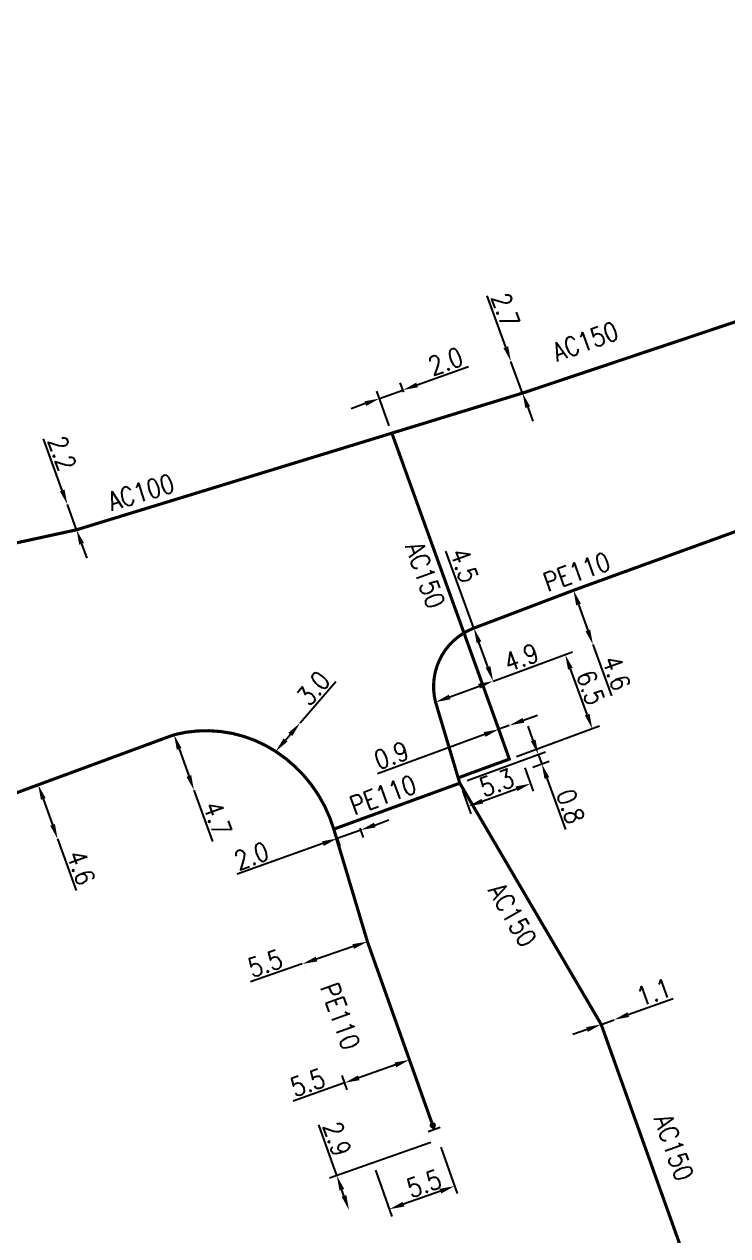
# Model space of a CAD drawing. Header units: millimetres. Extents: x 108995 to 110001, y 128245 to 129001.
# Drawn here: x 109450 to 109506.3, y 128903.3 to 129000.1 of the extents above; entities that cross this region are included whole.
import ezdxf
from ezdxf.enums import TextEntityAlignment as Align

# ---------------------------------------------------------------- set-up
doc = ezdxf.new("R2010")
doc.units = ezdxf.units.MM
doc.header["$PDMODE"] = 34
doc.linetypes.add('L_100_AP', pattern=[14, 10, -1.5, 1, -1.5])
doc.linetypes.add('L_100_PE', pattern=[14, 10, -1.5, 1, -1.5])
doc.layers.get('0').update_dxf_attribs({"linetype": 'CONTINUOUS'})
doc.layers.get('Defpoints').update_dxf_attribs({"linetype": 'CONTINUOUS'})
for name, color, linetype in [('L_140', 3, 'CONTINUOUS'), ('L_300', 7, 'CONTINUOUS'), ('L_340', 7, 'CONTINUOUS')]:
    doc.layers.add(name, color=color, linetype=linetype)
doc.styles.add('G_ROMANS', font='ROMANS.SHX', dxfattribs={"width": 0.75})
doc.styles.get("Standard").update_dxf_attribs({"font": 'romans.shx', "width": 0.85})
doc.dimstyles.get("Standard").update_dxf_attribs({"dimtxt": 1.5, "dimasz": 1.2, "dimexe": 0.625, "dimexo": 0.625, "dimgap": 0.25, "dimtad": 1, "dimdec": 1, "dimzin": 0, "dimdsep": 46, "dimtxsty": 'Standard', "dimcen": -0.5, "dimadec": 0, "dimazin": 0, "dimtfac": 1, "dimtdec": 1, "dimtmove": 0, "dimatfit": 3, "dimfxl": 1, "dimtolj": 1, "dimtzin": 0, "dimarcsym": 0})

# ---------------------------------------------------------------- blocks, each defined once
blk = doc.blocks.new('*D156')
at = {"layer": 'Defpoints', "color": 0, "linetype": 'Continuous', "transparency": 16777216}
for p in [(109496.132, 128920.211), (109497.167, 128920.584), (109497.167, 128920.584)]:
    blk.add_point(p, dxfattribs=at)
at = {"layer": 'L_140', "color": 0, "linetype": 'Continuous', "lineweight": -2, "transparency": 16777216}
for p, q in [((109498.296, 128920.99), (109501.895, 128922.287)), ((109496.132, 128920.211), (109497.167, 128920.584)), ((109495.003, 128919.804), (109493.874, 128919.397))]:
    blk.add_line(p, q, dxfattribs=at)
at = {"layer": 'L_140', "color": 0, "linetype": 'Continuous', "transparency": 16777216}
for points in [[(109498.228, 128921.179), (109498.364, 128920.802), (109497.167, 128920.584)], [(109494.936, 128919.992), (109495.071, 128919.616), (109496.132, 128920.211)]]:
    blk.add_solid(points, dxfattribs=at)
at = {"layer": 'L_140', "color": 0, "linetype": 'Continuous', "transparency": 16777216, "insert": (109500.321, 128922.783), "char_height": 1.5, "attachment_point": 5, "rotation": 19.81515}
blk.add_mtext('\\A1;1.1', dxfattribs=at)
blk = doc.blocks.new('*D201')
at = {"layer": 'Defpoints', "color": 0, "linetype": 'Continuous', "ltscale": 0.5, "transparency": 16777216}
for p in [(109453.462, 128961.75), (109453.462, 128961.75), (109454.195, 128959.729)]:
    blk.add_point(p, dxfattribs=at)
at = {"layer": 'L_140', "color": 0, "linetype": 'Continuous', "lineweight": -2, "ltscale": 0.5, "transparency": 16777216}
for p, q in [((109453.053, 128962.878), (109451.563, 128966.988)), ((109454.195, 128959.729), (109453.462, 128961.75)), ((109454.604, 128958.601), (109455.013, 128957.473))]:
    blk.add_line(p, q, dxfattribs=at)
at = {"layer": 'L_140', "color": 0, "linetype": 'Continuous', "ltscale": 0.5, "transparency": 16777216}
for points in [[(109453.241, 128962.946), (109452.865, 128962.81), (109453.462, 128961.75)], [(109454.792, 128958.669), (109454.416, 128958.532), (109454.195, 128959.729)]]:
    blk.add_solid(points, dxfattribs=at)
at = {"layer": 'L_140', "color": 0, "linetype": 'Continuous', "ltscale": 0.5, "transparency": 16777216, "insert": (109453.043, 128965.838), "char_height": 1.5, "attachment_point": 5, "rotation": 289.92999}
blk.add_mtext('\\A1;2.2', dxfattribs=at)
blk = doc.blocks.new('*D202')
at = {"layer": 'Defpoints', "color": 0, "linetype": 'Continuous', "ltscale": 0.5, "transparency": 16777216}
for p in [(109480.288, 128970.895), (109480.562, 128970.133), (109479.402, 128967.453)]:
    blk.add_point(p, dxfattribs=at)
at = {"layer": 'L_140', "color": 0, "linetype": 'Continuous', "lineweight": -2, "ltscale": 0.5, "transparency": 16777216}
for p, q in [((109481.416, 128971.302), (109485.529, 128972.784)), ((109480.35, 128970.721), (109480.076, 128971.483)), ((109479.19, 128968.041), (109478.194, 128970.804)), ((109478.406, 128970.216), (109480.288, 128970.895)), ((109477.277, 128969.809), (109476.148, 128969.402))]:
    blk.add_line(p, q, dxfattribs=at)
at = {"layer": 'L_140', "color": 0, "linetype": 'Continuous', "ltscale": 0.5, "transparency": 16777216}
for points in [[(109481.349, 128971.49), (109481.484, 128971.114), (109480.288, 128970.895)], [(109477.209, 128969.998), (109477.345, 128969.621), (109478.406, 128970.216)]]:
    blk.add_solid(points, dxfattribs=at)
at = {"layer": 'L_140', "color": 0, "linetype": 'Continuous', "ltscale": 0.5, "transparency": 16777216, "insert": (109483.698, 128973.187), "char_height": 1.5, "attachment_point": 5, "rotation": 19.82517}
blk.add_mtext('\\A1;2.0', dxfattribs=at)
blk = doc.blocks.new('*D205')
at = {"layer": 'Defpoints', "color": 0, "linetype": 'Continuous', "ltscale": 0.5, "transparency": 16777216}
for p in [(109487.944, 128943.788), (109488.789, 128944.098), (109488.789, 128944.098)]:
    blk.add_point(p, dxfattribs=at)
at = {"layer": 'L_140', "color": 0, "linetype": 'Continuous', "lineweight": -2, "ltscale": 0.5, "transparency": 16777216}
for p, q in [((109489.916, 128944.51), (109491.042, 128944.923)), ((109486.817, 128943.375), (109478.243, 128940.236)), ((109488.789, 128944.098), (109487.944, 128943.788))]:
    blk.add_line(p, q, dxfattribs=at)
at = {"layer": 'L_140', "color": 0, "linetype": 'Continuous', "ltscale": 0.5, "transparency": 16777216}
for points in [[(109489.847, 128944.698), (109489.984, 128944.322), (109488.789, 128944.098)], [(109486.748, 128943.563), (109486.886, 128943.188), (109487.944, 128943.788)]]:
    blk.add_solid(points, dxfattribs=at)
at = {"layer": 'L_140', "color": 0, "linetype": 'Continuous', "ltscale": 0.5, "transparency": 16777216, "insert": (109479.36, 128941.71), "char_height": 1.5, "attachment_point": 5, "rotation": 20.11078}
blk.add_mtext('\\A1;0.9', dxfattribs=at)
blk = doc.blocks.new('*D206')
at = {"layer": 'Defpoints', "color": 0, "linetype": 'Continuous', "ltscale": 0.5, "transparency": 16777216}
for p in [(109488.92, 128973.189), (109488.92, 128973.189), (109489.847, 128970.654)]:
    blk.add_point(p, dxfattribs=at)
at = {"layer": 'L_140', "color": 0, "linetype": 'Continuous', "lineweight": -2, "ltscale": 0.5, "transparency": 16777216}
for p, q in [((109488.508, 128974.317), (109487.008, 128978.423)), ((109489.847, 128970.654), (109488.92, 128973.189)), ((109490.259, 128969.526), (109490.671, 128968.399))]:
    blk.add_line(p, q, dxfattribs=at)
at = {"layer": 'L_140', "color": 0, "linetype": 'Continuous', "ltscale": 0.5, "transparency": 16777216}
for points in [[(109488.696, 128974.385), (109488.32, 128974.248), (109488.92, 128973.189)], [(109490.447, 128969.595), (109490.071, 128969.458), (109489.847, 128970.654)]]:
    blk.add_solid(points, dxfattribs=at)
at = {"layer": 'L_140', "color": 0, "linetype": 'Continuous', "ltscale": 0.5, "transparency": 16777216, "insert": (109488.491, 128977.276), "char_height": 1.5, "attachment_point": 5, "rotation": 290.07265}
blk.add_mtext('\\A1;2.7', dxfattribs=at)
blk = doc.blocks.new('*D209')
at = {"layer": 'Defpoints', "color": 0, "linetype": 'Continuous'}
for p in [(109493.257, 128949.755), (109487.495, 128947.645), (109488.786, 128941.408)]:
    blk.add_point(p, dxfattribs=at)
at = {"layer": 'L_140', "color": 0, "linetype": 'Continuous', "lineweight": -2}
for p, q in [((109488.082, 128947.86), (109493.844, 128949.97)), ((109495.011, 128944.966), (109493.67, 128948.628)), ((109489.372, 128941.623), (109496.01, 128944.054))]:
    blk.add_line(p, q, dxfattribs=at)
at = {"layer": 'L_140', "color": 0, "linetype": 'Continuous'}
for points in [[(109493.858, 128948.697), (109493.482, 128948.559), (109493.257, 128949.755)], [(109495.199, 128945.035), (109494.823, 128944.897), (109495.423, 128943.839)]]:
    blk.add_solid(points, dxfattribs=at)
at = {"layer": 'L_140', "color": 0, "linetype": 'Continuous', "insert": (109495.291, 128947.109), "char_height": 1.5, "attachment_point": 5, "rotation": 290.11078}
blk.add_mtext('\\A1;6.5', dxfattribs=at)
blk = doc.blocks.new('*D320')
at = {"layer": 'Defpoints', "color": 0, "linetype": 'Continuous', "transparency": 16777216}
for p in [(109451.133, 128939.355), (109452.686, 128935.025), (109452.686, 128935.025)]:
    blk.add_point(p, dxfattribs=at)
at = {"layer": 'L_140', "color": 0, "linetype": 'Continuous', "lineweight": -2, "transparency": 16777216}
for p, q in [((109451.538, 128938.225), (109452.281, 128936.154)), ((109452.686, 128935.025), (109454.161, 128930.91))]:
    blk.add_line(p, q, dxfattribs=at)
at = {"layer": 'L_140', "color": 0, "linetype": 'Continuous', "transparency": 16777216}
for points in [[(109451.727, 128938.293), (109451.35, 128938.158), (109451.133, 128939.355)], [(109452.469, 128936.222), (109452.093, 128936.087), (109452.686, 128935.025)]]:
    blk.add_solid(points, dxfattribs=at)
at = {"layer": 'L_140', "color": 0, "linetype": 'Continuous', "transparency": 16777216, "insert": (109454.568, 128932.74), "char_height": 1.5, "attachment_point": 5, "rotation": 289.72582}
blk.add_mtext('\\A1;4.6', dxfattribs=at)
blk = doc.blocks.new('*D321')
at = {"layer": 'Defpoints', "color": 0, "linetype": 'Continuous', "transparency": 16777216}
for p in [(109461.994, 128943.355), (109463.58, 128938.931), (109463.58, 128938.931)]:
    blk.add_point(p, dxfattribs=at)
at = {"layer": 'L_140', "color": 0, "linetype": 'Continuous', "lineweight": -2, "transparency": 16777216}
for p, q in [((109462.399, 128942.226), (109463.175, 128940.061)), ((109463.58, 128938.931), (109465.056, 128934.816))]:
    blk.add_line(p, q, dxfattribs=at)
at = {"layer": 'L_140', "color": 0, "linetype": 'Continuous', "transparency": 16777216}
for points in [[(109462.587, 128942.293), (109462.211, 128942.158), (109461.994, 128943.355)], [(109463.364, 128940.128), (109462.987, 128939.993), (109463.58, 128938.931)]]:
    blk.add_solid(points, dxfattribs=at)
at = {"layer": 'L_140', "color": 0, "linetype": 'Continuous', "transparency": 16777216, "insert": (109465.462, 128936.646), "char_height": 1.5, "attachment_point": 5, "rotation": 289.72582}
blk.add_mtext('\\A1;4.7', dxfattribs=at)
blk = doc.blocks.new('*D350')
at = {"layer": 'Defpoints', "color": 0, "linetype": 'Continuous', "transparency": 16777216}
for p in [(109477.447, 128926.822), (109472.243, 128925.041), (109472.243, 128925.041)]:
    blk.add_point(p, dxfattribs=at)
at = {"layer": 'L_140', "color": 0, "linetype": 'Continuous', "lineweight": -2, "transparency": 16777216}
for p, q in [((109476.312, 128926.434), (109473.378, 128925.43)), ((109477.649, 128926.231), (109477.649, 128926.231)), ((109472.243, 128925.041), (109468.097, 128923.623)), ((109472.445, 128924.45), (109472.445, 128924.45))]:
    blk.add_line(p, q, dxfattribs=at)
at = {"layer": 'L_140', "color": 0, "linetype": 'Continuous', "transparency": 16777216}
for points in [[(109476.247, 128926.623), (109476.376, 128926.245), (109477.447, 128926.822)], [(109473.313, 128925.619), (109473.443, 128925.241), (109472.243, 128925.041)]]:
    blk.add_solid(points, dxfattribs=at)
at = {"layer": 'L_140', "color": 0, "linetype": 'Continuous', "transparency": 16777216, "insert": (109469.274, 128925.082), "char_height": 1.5, "attachment_point": 5, "rotation": 18.89146}
blk.add_mtext('\\A1;5.5', dxfattribs=at)
blk = doc.blocks.new('*D351')
at = {"layer": 'Defpoints', "color": 0, "linetype": 'Continuous', "transparency": 16777216}
for p in [(109475.625, 128915.543), (109481.217, 128916.227), (109476.032, 128914.393)]:
    blk.add_point(p, dxfattribs=at)
at = {"layer": 'L_140', "color": 0, "linetype": 'Continuous', "lineweight": -2, "transparency": 16777216}
for p, q in [((109481.008, 128916.816), (109480.601, 128917.967)), ((109479.679, 128916.977), (109476.756, 128915.943)), ((109475.625, 128915.543), (109471.504, 128914.084)), ((109475.824, 128914.982), (109475.417, 128916.132))]:
    blk.add_line(p, q, dxfattribs=at)
at = {"layer": 'L_140', "color": 0, "linetype": 'Continuous', "transparency": 16777216}
for points in [[(109479.612, 128917.166), (109479.745, 128916.788), (109480.81, 128917.377)], [(109476.69, 128916.131), (109476.823, 128915.754), (109475.625, 128915.543)]]:
    blk.add_solid(points, dxfattribs=at)
at = {"layer": 'L_140', "color": 0, "linetype": 'Continuous', "transparency": 16777216, "insert": (109472.665, 128915.556), "char_height": 1.5, "attachment_point": 5, "rotation": 19.48679}
blk.add_mtext('\\A1;5.5', dxfattribs=at)
blk = doc.blocks.new('*D352')
at = {"layer": 'Defpoints', "color": 0, "linetype": 'Continuous', "transparency": 16777216}
for p in [(109483.1, 128910.995), (109484.073, 128908.247), (109475.974, 128905.381)]:
    blk.add_point(p, dxfattribs=at)
at = {"layer": 'L_340', "color": 0, "linetype": 'Continuous', "lineweight": -2, "transparency": 16777216}
for p, q in [((109475.002, 128908.129), (109473.564, 128912.193)), ((109482.511, 128910.787), (109474.412, 128907.921)), ((109475.574, 128906.512), (109475.402, 128906.998))]:
    blk.add_line(p, q, dxfattribs=at)
at = {"layer": 'L_340', "color": 0, "linetype": 'Continuous', "transparency": 16777216}
for points in [[(109475.59, 128907.065), (109475.213, 128906.931), (109475.002, 128908.129)], [(109475.762, 128906.579), (109475.385, 128906.446), (109475.974, 128905.381)]]:
    blk.add_solid(points, dxfattribs=at)
at = {"layer": 'L_340', "color": 0, "linetype": 'Continuous', "transparency": 16777216, "insert": (109475.025, 128911.06), "char_height": 1.5, "attachment_point": 5, "rotation": 289.48625}
blk.add_mtext('\\A1;2.9', dxfattribs=at)
blk = doc.blocks.new('*D353')
at = {"layer": 'Defpoints', "color": 0, "linetype": 'Continuous', "transparency": 16777216}
for p in [(109483.1, 128910.995), (109477.887, 128909.15), (109479.198, 128905.444)]:
    blk.add_point(p, dxfattribs=at)
at = {"layer": 'L_340', "color": 0, "linetype": 'Continuous', "lineweight": -2, "transparency": 16777216}
for p, q in [((109483.309, 128910.406), (109484.62, 128906.699)), ((109478.095, 128908.561), (109479.407, 128904.855)), ((109483.28, 128906.888), (109480.33, 128905.844))]:
    blk.add_line(p, q, dxfattribs=at)
at = {"layer": 'L_340', "color": 0, "linetype": 'Continuous', "transparency": 16777216}
for points in [[(109483.214, 128907.077), (109483.347, 128906.7), (109484.412, 128907.289)], [(109480.263, 128906.033), (109480.396, 128905.656), (109479.198, 128905.444)]]:
    blk.add_solid(points, dxfattribs=at)
at = {"layer": 'L_340', "color": 0, "linetype": 'Continuous', "transparency": 16777216, "insert": (109481.967, 128907.484), "char_height": 1.5, "attachment_point": 5, "rotation": 19.48631}
blk.add_mtext('\\A1;5.5', dxfattribs=at)
blk = doc.blocks.new('*D354')
at = {"layer": 'Defpoints', "color": 0, "linetype": 'Continuous', "transparency": 16777216}
for p in [(109472.072, 128944.298), (109472.072, 128944.298), (109470.117, 128942.023)]:
    blk.add_point(p, dxfattribs=at)
at = {"layer": 'L_140', "color": 0, "linetype": 'Continuous', "lineweight": -2, "transparency": 16777216}
for p, q in [((109472.072, 128944.298), (109474.922, 128947.614)), ((109470.899, 128942.933), (109471.29, 128943.388))]:
    blk.add_line(p, q, dxfattribs=at)
at = {"layer": 'L_140', "color": 0, "linetype": 'Continuous', "transparency": 16777216}
for points in [[(109471.138, 128943.519), (109471.442, 128943.258), (109472.072, 128944.298)], [(109470.747, 128943.064), (109471.051, 128942.803), (109470.117, 128942.023)]]:
    blk.add_solid(points, dxfattribs=at)
at = {"layer": 'L_140', "color": 0, "linetype": 'Continuous', "transparency": 16777216, "insert": (109473.13, 128947.063), "char_height": 1.5, "attachment_point": 5, "rotation": 49.32088}
blk.add_mtext('\\A1;3.0', dxfattribs=at)
blk = doc.blocks.new('*D355')
at = {"layer": 'Defpoints', "color": 0, "linetype": 'Continuous', "transparency": 16777216}
for p in [(109487.495, 128947.645), (109487.495, 128947.645), (109482.894, 128945.96)]:
    blk.add_point(p, dxfattribs=at)
at = {"layer": 'L_140', "color": 0, "linetype": 'Continuous', "lineweight": -2, "transparency": 16777216}
for p, q in [((109487.495, 128947.645), (109491.543, 128949.127)), ((109484.021, 128946.373), (109486.368, 128947.232))]:
    blk.add_line(p, q, dxfattribs=at)
at = {"layer": 'L_140', "color": 0, "linetype": 'Continuous', "transparency": 16777216}
for points in [[(109486.3, 128947.42), (109486.437, 128947.045), (109487.495, 128947.645)], [(109483.952, 128946.561), (109484.09, 128946.185), (109482.894, 128945.96)]]:
    blk.add_solid(points, dxfattribs=at)
at = {"layer": 'L_140', "color": 0, "linetype": 'Continuous', "transparency": 16777216, "insert": (109489.739, 128949.531), "char_height": 1.5, "attachment_point": 5, "rotation": 20.11078}
blk.add_mtext('\\A1;4.9', dxfattribs=at)
blk = doc.blocks.new('*D356')
at = {"layer": 'Defpoints', "color": 0, "linetype": 'Continuous', "transparency": 16777216}
for p in [(109485.954, 128951.873), (109487.495, 128947.645), (109487.495, 128947.645)]:
    blk.add_point(p, dxfattribs=at)
at = {"layer": 'L_140', "color": 0, "linetype": 'Continuous', "lineweight": -2, "transparency": 16777216}
for p, q in [((109485.954, 128951.873), (109483.71, 128958.027)), ((109487.084, 128948.772), (109486.365, 128950.745))]:
    blk.add_line(p, q, dxfattribs=at)
at = {"layer": 'L_140', "color": 0, "linetype": 'Continuous', "transparency": 16777216}
for points in [[(109486.553, 128950.814), (109486.177, 128950.677), (109485.954, 128951.873)], [(109487.272, 128948.841), (109486.896, 128948.704), (109487.495, 128947.645)]]:
    blk.add_solid(points, dxfattribs=at)
at = {"layer": 'L_140', "color": 0, "linetype": 'Continuous', "transparency": 16777216, "insert": (109485.193, 128956.879), "char_height": 1.5, "attachment_point": 5, "rotation": 290.03159}
blk.add_mtext('\\A1;4.5', dxfattribs=at)
blk = doc.blocks.new('*D357')
at = {"layer": 'Defpoints', "color": 0, "linetype": 'Continuous', "transparency": 16777216}
for p in [(109489.808, 128941.302), (109484.829, 128939.486), (109490.484, 128939.447)]:
    blk.add_point(p, dxfattribs=at)
at = {"layer": 'L_140', "color": 0, "linetype": 'Continuous', "lineweight": -2, "transparency": 16777216}
for p, q in [((109490.022, 128940.714), (109490.698, 128938.86)), ((109485.043, 128938.899), (109485.719, 128937.045)), ((109486.632, 128938.043), (109489.357, 128939.036))]:
    blk.add_line(p, q, dxfattribs=at)
at = {"layer": 'L_140', "color": 0, "linetype": 'Continuous', "transparency": 16777216}
for points in [[(109489.288, 128939.224), (109489.425, 128938.849), (109490.484, 128939.447)], [(109486.564, 128938.231), (109486.701, 128937.855), (109485.505, 128937.632)]]:
    blk.add_solid(points, dxfattribs=at)
at = {"layer": 'L_140', "color": 0, "linetype": 'Continuous', "transparency": 16777216, "insert": (109487.779, 128939.525), "char_height": 1.5, "attachment_point": 5, "rotation": 20.03159}
blk.add_mtext('\\A1;5.3', dxfattribs=at)
blk = doc.blocks.new('*D358')
at = {"layer": 'Defpoints', "color": 0, "linetype": 'Continuous', "transparency": 16777216}
for p in [(109474.757, 128935.814), (109476.64, 128936.486), (109476.908, 128935.736)]:
    blk.add_point(p, dxfattribs=at)
at = {"layer": 'L_140', "color": 0, "linetype": 'Continuous', "lineweight": -2, "transparency": 16777216}
for p, q in [((109476.908, 128935.736), (109475.025, 128935.063)), ((109476.85, 128935.898), (109477.118, 128935.147)), ((109478.038, 128936.139), (109479.168, 128936.543)), ((109473.895, 128934.66), (109467.025, 128932.207)), ((109474.967, 128935.225), (109475.235, 128934.475))]:
    blk.add_line(p, q, dxfattribs=at)
at = {"layer": 'L_140', "color": 0, "linetype": 'Continuous', "transparency": 16777216}
for points in [[(109477.971, 128936.328), (109478.106, 128935.951), (109476.908, 128935.736)], [(109473.827, 128934.848), (109473.962, 128934.471), (109475.025, 128935.063)]]:
    blk.add_solid(points, dxfattribs=at)
at = {"layer": 'L_140', "color": 0, "linetype": 'Continuous', "transparency": 16777216, "insert": (109468.182, 128933.682), "char_height": 1.5, "attachment_point": 5, "rotation": 19.64792}
blk.add_mtext('\\A1;2.0', dxfattribs=at)
blk = doc.blocks.new('L_340_07')
at = {"color": 0, "linetype": 'Continuous', "const_width": 0.25, "flags": 128}
blk.add_lwpolyline([(0, 0), (0.35, 0)], dxfattribs=at)
at = {"color": 0, "linetype": 'Continuous', "flags": 128}
blk.add_lwpolyline([(0.35, -0.5), (0.35, 0.5)], dxfattribs=at)
at = {"color": 0, "linetype": 'Continuous', "width": 0.75, "flags": 3}
for tag, p in [('DEF_LEG', (0.723, -3.465)), ('DEF_COUP', (0.723, -5.965)), ('DEF_TYPE', (0.723, -8.465))]:
    blk.add_attdef(tag, text='', height=1.2, dxfattribs=at).set_placement(p, align=Align.MIDDLE)
blk = doc.blocks.new('*D360')
at = {"layer": 'Defpoints', "color": 0, "linetype": 'Continuous', "transparency": 16777216}
for p in [(109490.082, 128940.55), (109491.381, 128941.024), (109484.829, 128939.486)]:
    blk.add_point(p, dxfattribs=at)
at = {"layer": 'L_140', "color": 0, "linetype": 'Continuous', "lineweight": -2, "transparency": 16777216}
for p, q in [((109490.696, 128942.903), (109490.285, 128944.03)), ((109485.416, 128939.7), (109491.694, 128941.989)), ((109491.107, 128941.775), (109491.381, 128941.024)), ((109490.669, 128940.764), (109491.968, 128941.238)), ((109491.792, 128939.896), (109493.289, 128935.789))]:
    blk.add_line(p, q, dxfattribs=at)
at = {"layer": 'L_140', "color": 0, "linetype": 'Continuous', "transparency": 16777216}
for points in [[(109490.884, 128942.971), (109490.508, 128942.834), (109491.107, 128941.775)], [(109491.98, 128939.965), (109491.604, 128939.828), (109491.381, 128941.024)]]:
    blk.add_solid(points, dxfattribs=at)
at = {"layer": 'L_140', "linetype": 'Continuous', "transparency": 16777216, "insert": (109493.686, 128937.622), "char_height": 1.5, "attachment_point": 5, "rotation": 290.03176}
blk.add_mtext('\\A1;0.8', dxfattribs=at)
blk = doc.blocks.new('*D361')
at = {"layer": 'Defpoints', "color": 0, "linetype": 'Continuous', "transparency": 16777216}
for p in [(109493.916, 128954.895), (109493.916, 128954.895), (109495.47, 128950.565)]:
    blk.add_point(p, dxfattribs=at)
at = {"layer": 'L_140', "color": 0, "linetype": 'Continuous', "lineweight": -2, "transparency": 16777216}
for p, q in [((109493.328, 128954.683), (109493.328, 128954.683)), ((109494.321, 128953.765), (109495.065, 128951.695)), ((109494.882, 128950.354), (109494.882, 128950.354)), ((109495.47, 128950.565), (109496.947, 128946.451))]:
    blk.add_line(p, q, dxfattribs=at)
at = {"layer": 'L_140', "color": 0, "linetype": 'Continuous', "transparency": 16777216}
for points in [[(109494.51, 128953.833), (109494.133, 128953.698), (109493.916, 128954.895)], [(109495.253, 128951.762), (109494.877, 128951.627), (109495.47, 128950.565)]]:
    blk.add_solid(points, dxfattribs=at)
at = {"layer": 'L_140', "linetype": 'Continuous', "transparency": 16777216, "insert": (109497.353, 128948.281), "char_height": 1.5, "attachment_point": 5, "rotation": 289.74721}
blk.add_mtext('\\A1;4.6', dxfattribs=at)
blk = doc.blocks.new('L_300_12')
at = {"color": 0, "linetype": 'Continuous', "const_width": 0.248, "flags": 128}
blk.add_lwpolyline([(-0.126, 0, 1), (0.126, 0, 1)], format="xyb", close=True, dxfattribs=at)
at = {"linetype": 'Continuous', "style": 'G_ROMANS', "width": 0.75}
blk.add_attdef('P', text='', height=1, dxfattribs=at).set_placement((0, 1.331), align=Align.MIDDLE_CENTER)
at = {"color": 0, "linetype": 'Continuous', "width": 0.75, "flags": 3}
for tag, p in [('DEF_LEG', (0, -5)), ('DEF_COUP', (0, -7.5)), ('DEF_TYPE', (0, -10))]:
    blk.add_attdef(tag, text='', height=1.2, dxfattribs=at).set_placement(p, align=Align.MIDDLE)

msp = doc.modelspace()

# ---------------------------------------------------------------- linework, layer by layer
at = {"layer": 'L_140', "linetype": 'L_100_AP', "ltscale": 0.5, "const_width": 0.25}
msp.add_lwpolyline([(109568.87, 129000), (109568.213, 128999.23), (109565.94, 128996.57), (109551.937, 128987.425), (109539.079, 128982.759), (109537.609, 128986.812), (109531.464, 128984.584), (109523.858, 128982.038), (109489.847, 128970.654), (109479.402, 128967.453), (109479.402, 128967.453), (109454.195, 128959.729), (109434.802, 128955.515)], dxfattribs=at)
at = {"layer": 'L_140', "linetype": 'L_100_AP', "ltscale": 0.5, "const_width": 0.25, "flags": 128}
for points in [[(109479.402, 128967.453), (109487.944, 128943.788), (109487.944, 128943.788), (109487.944, 128943.788), (109488.786, 128941.408), (109485.119, 128940.066), (109484.701, 128939.913)], [(109484.829, 128939.486), (109496.132, 128920.211), (109505.502, 128894.004), (109509.313, 128883.331), (109514.228, 128869.582), (109527.161, 128858.566), (109523.013, 128853.713), (109523.013, 128853.713), (109523.013, 128853.713), (109518.847, 128848.79)]]:
    msp.add_lwpolyline(points, dxfattribs=at)
at = {"layer": 'L_140', "linetype": 'L_100_PE', "ltscale": 0.5, "const_width": 0.25, "flags": 128}
for points in [[(109513.521, 128962.002), (109493.916, 128954.895), (109485.954, 128951.873, 0.382412), (109482.894, 128945.96), (109484.701, 128939.913), (109484.829, 128939.486), (109474.757, 128935.814)], [(109482.581, 128912.388), (109481.217, 128916.227), (109477.447, 128926.822), (109474.757, 128935.814, 0.177329), (109470.117, 128942.023, 0.210802), (109461.994, 128943.355), (109451.133, 128939.355), (109439.294, 128934.997), (109427.188, 128930.361), (109421.803, 128928.445), (109405.928, 128922.964), (109397.932, 128920.295), (109387.001, 128916.103), (109375.001, 128912.221), (109356.426, 128905.567), (109341.111, 128899.972), (109332.8, 128896.936), (109332.432, 128890.821), (109324.743, 128887.992), (109317.449, 128885.372), (109306.654, 128879.739), (109302.729, 128870.129), (109312.066, 128863.347), (109316.471, 128856.633), (109334.043, 128844.691), (109349.687, 128832.681), (109362.185, 128823.154), (109377.156, 128811.481), (109392.703, 128799.661), (109403.345, 128791.452), (109421.903, 128777.3), (109431.576, 128770.002), (109445.636, 128757.509), (109450.702, 128753.437), (109451.392, 128751.066), (109456.337, 128745.516), (109461.058, 128738.583), (109463.887, 128733.635), (109465.672, 128732.721, -0.039202), (109469.579, 128722.335, -0.011522), (109470.931, 128716.937, -0.034307), (109471.721, 128710.614), (109471.712, 128703.805), (109471.54, 128696.259), (109471.596, 128695.49), (109471.653, 128686.314), (109471.729, 128684.495), (109472.066, 128676.525), (109472.272, 128673.864), (109474.025, 128672.89), (109480.812, 128669.119), (109482.178, 128667.788), (109499.75, 128658.023), (109509.125, 128652.146), (109519.693, 128646.279), (109544.329, 128632.879), (109561.313, 128624.037), (109570.379, 128630.914), (109576.688, 128635.693), (109593.362, 128662.346), (109597.279, 128669.946), (109598.712, 128670.332), (109599.766, 128672.377), (109601.167, 128674.659), (109601.167, 128674.659), (109610.677, 128693.52), (109613.978, 128699.963), (109568.931, 128729.756, -0.061112), (109549.631, 128749.177, -0.014366), (109529.307, 128778.35, -0.010642), (109524.774, 128785.53, -0.011164), (109520.351, 128793.263), (109508.457, 128824.903), (109506.869, 128829.157), (109511.103, 128840.436), (109519.995, 128844.084), (109518.847, 128847.936), (109518.847, 128848.79), (109518.847, 128848.79)]]:
    msp.add_lwpolyline(points, format="xyb", dxfattribs=at)

# ---------------------------------------------------------------- block references
at = {"layer": 'L_300', "rotation": 69.21215632799544}
msp.add_blockref('L_300_12', (109482.667, 128912.152), dxfattribs=at)
at = {"layer": 'L_340', "rotation": 289.5870505383615}
msp.add_blockref('L_340_07', (109482.667, 128912.152), dxfattribs=at)

# ---------------------------------------------------------------- texts
at = {"layer": 'L_140', "linetype": 'Continuous', "ltscale": 0.5, "width": 0.85}
for s, rotation, p in [('AC150', 20.20319, (109494.859, 128974.785)), ('AC100', 17.0364, (109459.346, 128962.736))]:
    msp.add_text(s, height=1.5, rotation=rotation, dxfattribs=at).set_placement(p, align=Align.MIDDLE)
at = {"layer": 'L_140', "linetype": 'Continuous', "width": 0.85}
for rotation, p in [(289.84566, (109480.446, 128958.397)), (300.38864, (109487.033, 128930.91)), (289.65344, (109500.33, 128912.665))]:
    msp.add_text('AC150', height=1.5, rotation=rotation, dxfattribs=at).set_placement(p)
for rotation, p in [(19.38487, (109491.602, 128955.471)), (20.03176, (109476.126, 128937.606)), (289.74274, (109474.358, 128923.431))]:
    msp.add_text('PE110', height=1.5, rotation=rotation, dxfattribs=at).set_placement(p, align=Align.MIDDLE_LEFT)

# ---------------------------------------------------------------- dimensions: what is measured, and where the dimension line sits
at = {"layer": 'L_140', "linetype": 'Continuous', "ltscale": 0.5}
for base, p1, p2, angle, override, picture, middle in [((109488.92, 128973.189), (109489.847, 128970.654), (109488.92, 128973.189), 290.07265, {"dimatfit": 0}, '*D206', (109487.552, 128976.933)), ((109480.288, 128970.895), (109479.402, 128967.453), (109480.562, 128970.133), 199.82517, {"dimatfit": 0}, '*D202', (109484.037, 128972.247)), ((109453.46175, 128961.75), (109454.19462, 128959.72876), (109453.46175, 128961.75), 289.92999, {"dimscale": 1, "dimlfac": 1, "dimlunit": 2, "dimatfit": 0}, '*D201', (109452.10313, 128965.49701)), ((109488.789, 128944.098), (109487.944, 128943.788), (109488.789, 128944.098), 200.11078, {"dimatfit": 0}, '*D205', (109479.703, 128940.771))]:
    dim = msp.add_linear_dim(base=base, p1=p1, p2=p2, angle=angle, dimstyle='Standard', override=override, dxfattribs=at)
    dim.commit()
    dim.dimension.update_dxf_attribs({"geometry": picture, "text_midpoint": middle, "dimtype": 160})
at = {"layer": 'L_140', "linetype": 'Continuous'}
for base, p1, p2, angle, picture, middle in [((109487.495, 128947.645), (109485.954, 128951.873), (109487.495, 128947.645), 290.03159, '*D356', (109484.253, 128956.537)), ((109487.495, 128947.645), (109482.894, 128945.96), (109487.495, 128947.645), 20.11078, '*D355', (109490.083, 128948.592)), ((109463.58, 128938.931), (109461.994, 128943.355), (109463.58, 128938.931), 289.72582, '*D321', (109464.521, 128936.309)), ((109490.484, 128939.447), (109484.829, 128939.486), (109489.808, 128941.302), 20.03159, '*D357', (109488.121, 128938.586)), ((109452.686, 128935.025), (109451.133, 128939.355), (109452.686, 128935.025), 289.72582, '*D320', (109453.626, 128932.403)), ((109476.908, 128935.736), (109474.757, 128935.814), (109476.64, 128936.486), 19.64792, '*D358', (109468.519, 128932.74)), ((109472.243, 128925.041), (109477.447, 128926.822), (109472.243, 128925.041), 198.89146, '*D350', (109469.598, 128924.136)), ((109475.625, 128915.543), (109481.217, 128916.227), (109476.032, 128914.393), 199.48679, '*D351', (109472.999, 128914.613))]:
    dim = msp.add_linear_dim(base=base, p1=p1, p2=p2, angle=angle, dimstyle='Standard', dxfattribs=at)
    dim.commit()
    dim.dimension.update_dxf_attribs({"geometry": picture, "text_midpoint": middle, "dimtype": 161})
for base, p1, p2, angle, override, picture, middle in [((109493.916, 128954.895), (109495.47, 128950.565), (109493.916, 128954.895), 289.74721, {"dimclrt": 256}, '*D361', (109496.411, 128947.943)), ((109491.381, 128941.024), (109484.829, 128939.486), (109490.082, 128940.55), 110.03176, {"dimclrt": 256}, '*D360', (109492.746, 128937.279)), ((109497.167, 128920.584), (109496.132, 128920.211), (109497.167, 128920.584), 199.81515, {"dimscale": 1, "dimlfac": 1, "dimlunit": 2, "dimatfit": 0}, '*D156', (109500.66, 128921.842))]:
    dim = msp.add_linear_dim(base=base, p1=p1, p2=p2, angle=angle, dimstyle='Standard', override=override, dxfattribs=at)
    dim.commit()
    dim.dimension.update_dxf_attribs({"geometry": picture, "text_midpoint": middle, "dimtype": 160})
dim = msp.add_linear_dim(base=(109493.257, 128949.755), p1=(109488.786, 128941.408), p2=(109487.495, 128947.645), angle=290.11078, text='6.5', dimstyle='Standard', override={"dimatfit": 0}, dxfattribs=at)
dim.commit()
dim.dimension.update_dxf_attribs({"geometry": '*D209', "text_midpoint": (109494.352, 128946.766), "dimtype": 160})
dim = msp.add_aligned_dim(p1=(109470.117, 128942.023), p2=(109472.072, 128944.298), distance=0, dimstyle='Standard', dxfattribs=at)
dim.commit()
dim.dimension.update_dxf_attribs({"geometry": '*D354', "text_midpoint": (109473.13, 128947.063)})
at = {"layer": 'L_340', "linetype": 'Continuous'}
dim = msp.add_linear_dim(base=(109475.974, 128905.381), p1=(109483.1, 128910.995), p2=(109484.073, 128908.247), angle=289.48625, dimstyle='Standard', override={"dimse2": 1}, dxfattribs=at)
dim.commit()
dim.dimension.update_dxf_attribs({"geometry": '*D352', "text_midpoint": (109474.082, 128910.727), "dimtype": 161})
dim = msp.add_linear_dim(base=(109479.198, 128905.444), p1=(109483.1, 128910.995), p2=(109477.887, 128909.15), angle=199.48631, dimstyle='Standard', dxfattribs=at)
dim.commit()
dim.dimension.update_dxf_attribs({"geometry": '*D353', "text_midpoint": (109482.3, 128906.541), "dimtype": 161})

doc.saveas('drawing.dxf')
